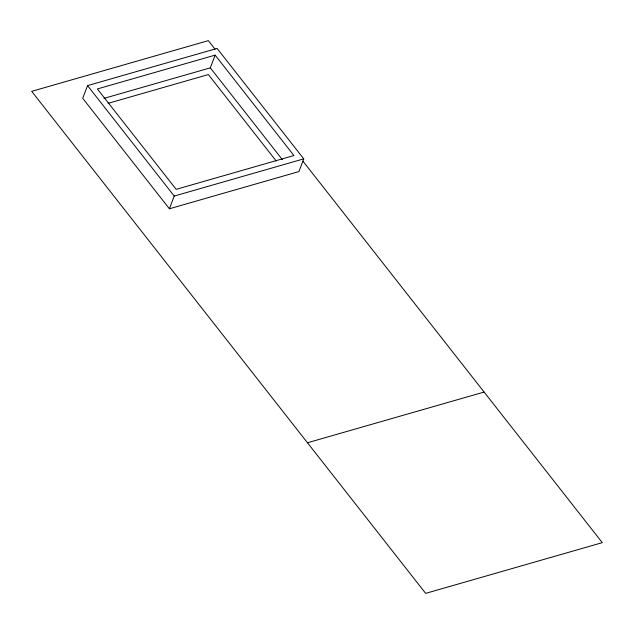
<?xml version="1.0" encoding="UTF-8"?>
<svg xmlns="http://www.w3.org/2000/svg" width="634" height="634" viewBox="0 0 634 634"><rect width="100%" height="100%" fill="white"/><g stroke="black" fill="none" stroke-linecap="round" stroke-linejoin="round"><path stroke-width="0.95" d="M87.555 85.614L82.721 98.325L169.397 208.776L298.931 171.584L303.765 158.865L217.09 48.422L87.555 85.614L174.223 196.065L169.397 208.776M103.944 98.389L210.314 67.846L215.14 55.134L293.93 155.536L176.173 189.352L97.382 88.942L215.14 55.134M108.057 103.358L208.364 74.558L276.218 161.028M174.223 196.065L303.765 158.865M307.474 442.762L484.114 392.05M215.061 49.19L208.34 40.631L31.7 91.344L425.66 593.369L602.3 542.656L303.012 161.274M210.314 67.846L282.384 159.689"/></g></svg>
